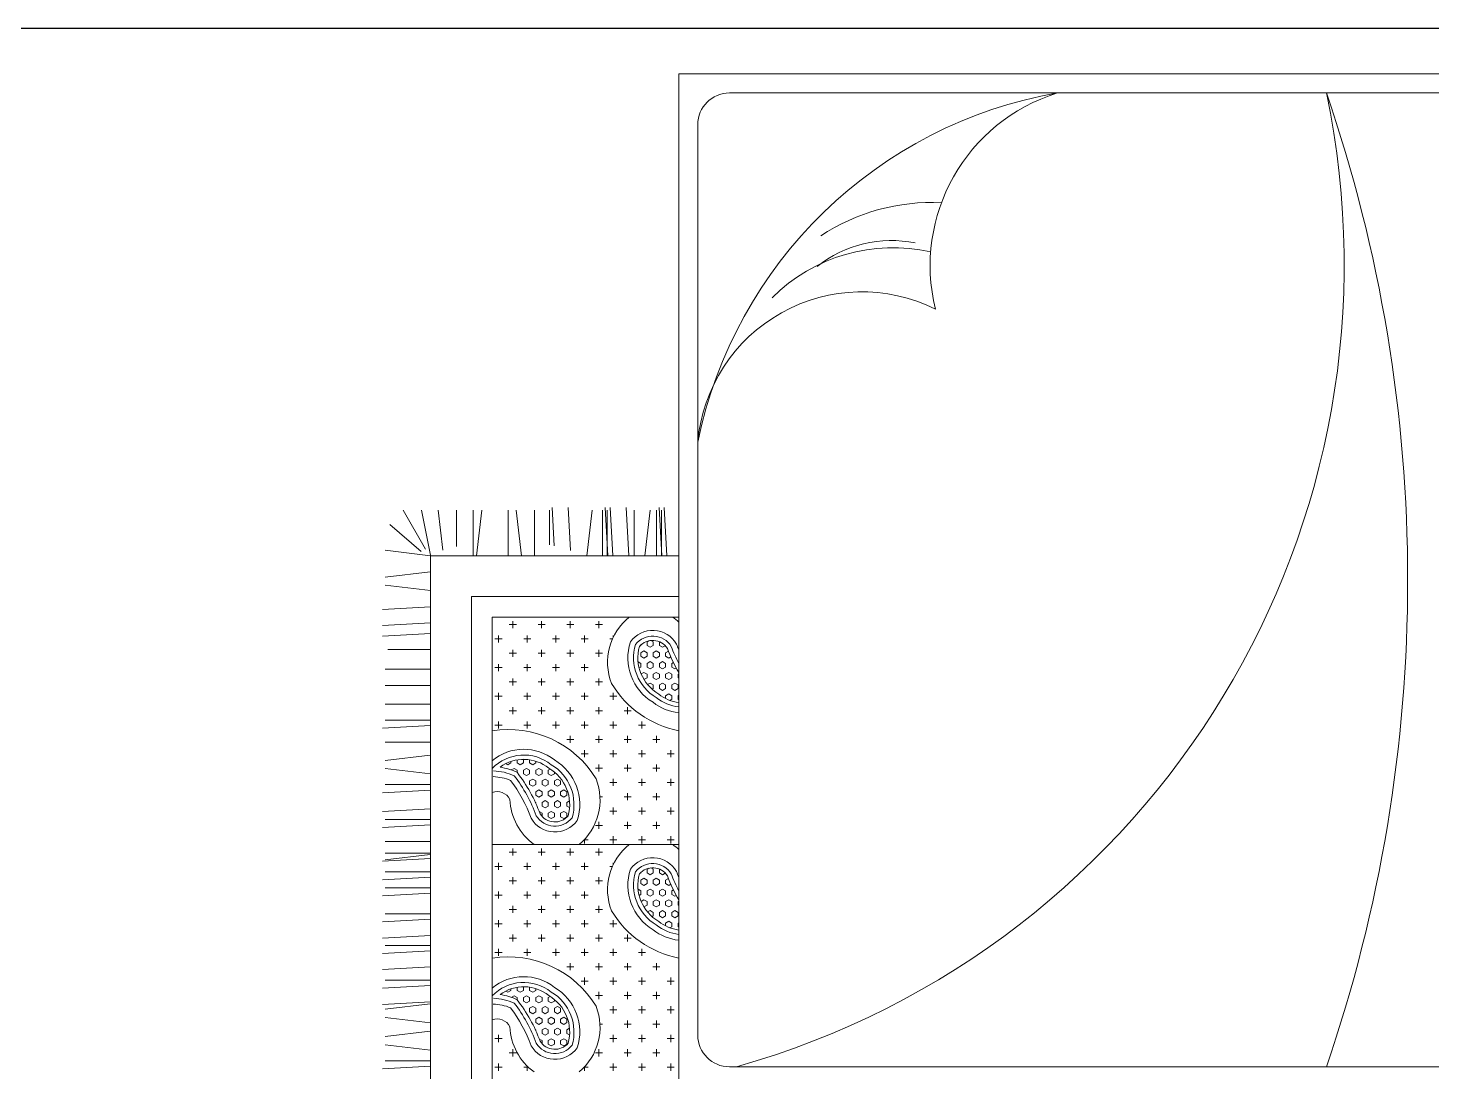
# Model space of a CAD drawing. Header units: inches. Extents: x 897 to 49934, y -34925 to -18564.
# Drawn here: x 30923.1 to 31014.8, y -27237.6 to -27169.3 of the extents above; entities that cross this region are included whole.
import ezdxf

# ---------------------------------------------------------------- set-up
doc = ezdxf.new("R2010")
doc.units = ezdxf.units.IN
doc.header["$LTSCALE"] = 35
doc.header["$MEASUREMENT"] = 0
doc.layers.add('SES-Access Road', color=2, linetype='Continuous', lineweight=15)
doc.layers.add('SES-Wall Plan', color=6, linetype='Continuous', lineweight=30)

# ---------------------------------------------------------------- blocks, each defined once
blk = doc.blocks.new('vazg')
at = {"layer": 'SES-Access Road'}
h = blk.add_hatch(dxfattribs=at)
h.set_pattern_fill('HEX', color=256, scale=0.04536, style=0)
h.set_pattern_definition([(180, (31159.33250929897, -27204.0331153323), (0, -0.009820728081360003), [0.005670000000000001, -0.01134]), (299.9999999999999, (31159.33250929897, -27204.0331153323), (0.00850500000211697, 0.004910364040679999), [0.005670000000000001, -0.01134]), (240, (31159.32683929899, -27204.0331153323), (0.00850500000211697, -0.004910364040680001), [0.005670000000000001, -0.01134])])
edge = h.paths.add_edge_path()
edge.add_arc((31145.5295829687, -27201.41114099044), 0.2480810699990485, 290.2997191051156, 300.0823525221564, ccw=False)
edge.add_arc((31145.63074841613, -27201.66710807533), 0.02775933668207531, 122.9498138573932, 229.0990009119482)
edge.add_arc((31145.63043635293, -27201.62422268341), 0.06631821612278889, 254.3738145193314, 329.9117373060639)
edge.add_arc((31145.63956380115, -27201.61790965852), 0.06239832550094622, 320.6541090171911, 352.7289616359769)
h = blk.add_hatch(dxfattribs=at)
h.set_pattern_fill('HEX', color=256, scale=0.04536, style=0)
h.set_pattern_definition([(180, (31159.69209051684, -27204.0331153323), (0, -0.009820728081360003), [0.005670000000000001, -0.01134]), (299.9999999999999, (31159.69209051684, -27204.0331153323), (0.00850500000211697, 0.004910364040679999), [0.005670000000000001, -0.01134]), (240, (31159.68642051686, -27204.0331153323), (0.00850500000211697, -0.004910364040680001), [0.005670000000000001, -0.01134])])
edge = h.paths.add_edge_path()
edge.add_arc((31145.88916418657, -27201.41114099044), 0.2480810699990485, 290.2997191051156, 300.0823525221564, ccw=False)
edge.add_arc((31145.990329634, -27201.66710807533), 0.02775933668207531, 122.9498138573932, 229.0990009119482)
edge.add_arc((31145.9900175708, -27201.62422268341), 0.06631821612278889, 254.3738145193314, 329.9117373060639)
edge.add_arc((31145.99914501908, -27201.61790965831), 0.06239832558509524, 320.6541088386399, 352.7289614571785)
h = blk.add_hatch(dxfattribs=at)
h.set_pattern_fill('HEX', color=256, scale=0.04536, style=0)
h.set_pattern_definition([(0, (31132.16052609221, -27199.45573753038), (0, 0.009820728081360003), [0.005670000000000001, -0.01134]), (120, (31132.16052609221, -27199.45573753038), (-0.00850500000211697, -0.004910364040679999), [0.005669999999999962, -0.01133999999999992]), (59.99999999999999, (31132.1661960922, -27199.45573753038), (-0.00850500000211697, 0.004910364040680001), [0.005670000000000001, -0.01134])])
edge = h.paths.add_edge_path()
edge.add_arc((31145.8970573216, -27201.92190520348), 0.09450566844166527, 154.7059496327492, 171.7534955814742, ccw=False)
edge.add_arc((31145.96345242257, -27202.07771187255), 0.248081070268786, 110.29971907490881, 127.73852217677879, ccw=False)
edge.add_arc((31145.86228697511, -27201.8217447874), 0.0277593366771011, 302.9498140072189, 409.0990010617537)
edge.add_arc((31145.86259903831, -27201.8646301792), 0.0663182160335362, 74.37381454998257, 149.9117373379626)
edge.add_arc((31145.85347159008, -27201.87094320435), 0.06239832556562962, 140.654108849904, 216.8329981290989)
h = blk.add_hatch(dxfattribs=at)
h.set_pattern_fill('HEX', color=256, scale=0.04536, style=0)
h.set_pattern_definition([(0, (31132.52010731008, -27199.45573753038), (0, 0.009820728081360003), [0.005670000000000001, -0.01134]), (120, (31132.52010731008, -27199.45573753038), (-0.00850500000211697, -0.004910364040679999), [0.005669999999999961, -0.01133999999999992]), (59.99999999999999, (31132.52577731018, -27199.45573753038), (-0.00850500000211697, 0.004910364040680001), [0.005670000000000001, -0.01134])])
edge = h.paths.add_edge_path()
edge.add_arc((31146.25663853952, -27201.92190520387), 0.09450566855510405, 154.705949404299, 171.7534953529779, ccw=False)
edge.add_arc((31146.3230336405, -27202.07771187217), 0.2480810699339558, 110.29971911783281, 127.73852221963051, ccw=False)
edge.add_arc((31146.22186819304, -27201.82174478736), 0.02775933668207531, 302.9498138573932, 409.0990009119482)
edge.add_arc((31146.22218025623, -27201.86463017928), 0.06631821612278889, 74.3738145193314, 149.9117373060639)
edge.add_arc((31146.21305280795, -27201.87094320435), 0.06239832556562962, 140.654108849904, 216.8329981290989)
for p, q in [((31145.77650704903, -27201.63865690193), (31145.787847049, -27201.63865690193)), ((31145.78217704902, -27201.64432690193), (31145.78217704902, -27201.63298690193)), ((31145.82186704902, -27201.63865690193), (31145.83320704899, -27201.63865690193)), ((31145.827537049, -27201.64432690193), (31145.827537049, -27201.63298690193)), ((31145.86722704901, -27201.63865690193), (31145.87856704898, -27201.63865690193)), ((31145.87289704899, -27201.64432690193), (31145.87289704899, -27201.63298690193)), ((31145.912587049, -27201.63865690193), (31145.92392704897, -27201.63865690193)), ((31145.91825704898, -27201.64432690193), (31145.91825704898, -27201.63298690193)), ((31146.1360882669, -27201.63865690193), (31146.14742826687, -27201.63865690193)), ((31146.14175826688, -27201.64432690193), (31146.14175826688, -27201.63298690193)), ((31146.18144826689, -27201.63865690193), (31146.19278826686, -27201.63865690193)), ((31146.18711826687, -27201.64432690193), (31146.18711826687, -27201.63298690193)), ((31146.22680826688, -27201.63865690193), (31146.23814826685, -27201.63865690193)), ((31146.23247826686, -27201.64432690193), (31146.23247826686, -27201.63298690193)), ((31146.27216826687, -27201.63865690193), (31146.28350826684, -27201.63865690193)), ((31146.27783826685, -27201.64432690193), (31146.27783826685, -27201.63298690193)), ((31145.46904007339, -27201.64477926278), (31145.39281247642, -27201.64902358961)), ((31145.46904007339, -27201.65240092263), (31145.39281247642, -27201.65664524947)), ((31145.46904007339, -27201.65326791644), (31145.39704693637, -27201.65326791644)), ((31145.46904007339, -27201.66088957628), (31145.39704693637, -27201.66088957628)), ((31145.75382704898, -27201.66133690193), (31145.76516704895, -27201.66133690193)), ((31145.75949704896, -27201.66700690192), (31145.75949704896, -27201.65566690193)), ((31145.79918704897, -27201.66133690193), (31145.81052704894, -27201.66133690193)), ((31145.80485704895, -27201.66700690192), (31145.80485704895, -27201.65566690193)), ((31145.84454704896, -27201.66133690193), (31145.85588704893, -27201.66133690193)), ((31145.85021704894, -27201.66700690192), (31145.85021704894, -27201.65566690193)), ((31145.88990704895, -27201.66133690193), (31145.90124704903, -27201.66133690193)), ((31145.89557704893, -27201.66700690192), (31145.89557704893, -27201.65566690193)), ((31146.11340826685, -27201.66133690193), (31146.12474826682, -27201.66133690193)), ((31146.11907826683, -27201.66700690192), (31146.11907826683, -27201.65566690193)), ((31146.15876826684, -27201.66133690193), (31146.17010826692, -27201.66133690193)), ((31146.16443826682, -27201.66700690192), (31146.16443826682, -27201.65566690193)), ((31146.20412826683, -27201.66133690193), (31146.21546826691, -27201.66133690193)), ((31146.20979826681, -27201.66700690192), (31146.20979826681, -27201.65566690193)), ((31146.24948826681, -27201.66133690193), (31146.2608282669, -27201.66133690193)), ((31146.25515826691, -27201.66700690192), (31146.25515826691, -27201.65566690193)), ((31145.46904007339, -27201.67942965995), (31145.39704693637, -27201.6709410063)), ((31145.73114704893, -27201.68401690193), (31145.74248704901, -27201.68401690193)), ((31145.73681704903, -27201.68968690193), (31145.73681704903, -27201.67834690194)), ((31145.77650704903, -27201.68401690193), (31145.787847049, -27201.68401690193)), ((31145.78217704902, -27201.68968690193), (31145.78217704902, -27201.67834690194)), ((31145.82186704902, -27201.68401690193), (31145.83320704899, -27201.68401690193)), ((31145.827537049, -27201.68968690193), (31145.827537049, -27201.67834690194)), ((31145.86722704901, -27201.68401690193), (31145.87856704898, -27201.68401690193)), ((31145.87289704899, -27201.68968690193), (31145.87289704899, -27201.67834690194)), ((31145.912587049, -27201.68401690193), (31145.92392704897, -27201.68401690193)), ((31145.91825704898, -27201.68968690193), (31145.91825704898, -27201.67834690194)), ((31146.09072826691, -27201.68401690193), (31146.10206826688, -27201.68401690193)), ((31146.09639826689, -27201.68968690193), (31146.09639826689, -27201.67834690194)), ((31146.1360882669, -27201.68401690193), (31146.14742826687, -27201.68401690193)), ((31146.14175826688, -27201.68968690193), (31146.14175826688, -27201.67834690194)), ((31146.18144826689, -27201.68401690193), (31146.19278826686, -27201.68401690193)), ((31146.18711826687, -27201.68968690193), (31146.18711826687, -27201.67834690194)), ((31146.22680826688, -27201.68401690193), (31146.23814826685, -27201.68401690193)), ((31146.23247826686, -27201.68968690193), (31146.23247826686, -27201.67834690194)), ((31146.27216826687, -27201.68401690193), (31146.28350826684, -27201.68401690193)), ((31146.27783826685, -27201.68968690193), (31146.27783826685, -27201.67834690194)), ((31145.46904007339, -27201.70489013728), (31145.39281247642, -27201.70913446412)), ((31145.46904007339, -27201.69640148363), (31145.39704693637, -27201.69640148363)), ((31145.70846704899, -27201.70669690193), (31145.71980704896, -27201.70669690193)), ((31145.71413704897, -27201.71236690193), (31145.71413704897, -27201.70102690193)), ((31145.75382704898, -27201.70669690193), (31145.76516704895, -27201.70669690193)), ((31145.75949704896, -27201.71236690193), (31145.75949704896, -27201.70102690193)), ((31145.79918704897, -27201.70669690193), (31145.81052704894, -27201.70669690193)), ((31145.80485704895, -27201.71236690193), (31145.80485704895, -27201.70102690193)), ((31145.84454704896, -27201.70669690193), (31145.85588704893, -27201.70669690193)), ((31145.85021704894, -27201.71236690193), (31145.85021704894, -27201.70102690193)), ((31145.88990704895, -27201.70669690193), (31145.90124704903, -27201.70669690193)), ((31145.89557704893, -27201.71236690193), (31145.89557704893, -27201.70102690193)), ((31146.06804826686, -27201.70669690193), (31146.07938826683, -27201.70669690193)), ((31146.07371826684, -27201.71236690193), (31146.07371826684, -27201.70102690193)), ((31146.11340826685, -27201.70669690193), (31146.12474826682, -27201.70669690193)), ((31146.11907826683, -27201.71236690193), (31146.11907826683, -27201.70102690193)), ((31146.15876826684, -27201.70669690193), (31146.17010826692, -27201.70669690193)), ((31146.16443826682, -27201.71236690193), (31146.16443826682, -27201.70102690193)), ((31146.20412826683, -27201.70669690193), (31146.21546826691, -27201.70669690193)), ((31146.20979826681, -27201.71236690193), (31146.20979826681, -27201.70102690193)), ((31146.24948826681, -27201.70669690193), (31146.2608282669, -27201.70669690193)), ((31146.25515826691, -27201.71236690193), (31146.25515826691, -27201.70102690193)), ((31145.46904007339, -27201.73035061462), (31145.39281247642, -27201.73459494144)), ((31145.59506704896, -27201.72937690192), (31145.59794267376, -27201.72937690192)), ((31145.60073704894, -27201.73504690194), (31145.60073704894, -27201.73066914643)), ((31145.68578704894, -27201.72937690192), (31145.69712704902, -27201.72937690192)), ((31145.69145704892, -27201.73504690194), (31145.69145704892, -27201.72370690192)), ((31145.73114704893, -27201.72937690192), (31145.74248704901, -27201.72937690192)), ((31145.73681704903, -27201.73504690194), (31145.73681704903, -27201.72370690192)), ((31145.77650704903, -27201.72937690192), (31145.787847049, -27201.72937690192)), ((31145.78217704902, -27201.73504690194), (31145.78217704902, -27201.72370690192)), ((31145.82186704902, -27201.72937690192), (31145.83320704899, -27201.72937690192)), ((31145.827537049, -27201.73504690194), (31145.827537049, -27201.72370690192)), ((31145.86722704901, -27201.72937690192), (31145.87856704898, -27201.72937690192)), ((31145.87289704899, -27201.73504690194), (31145.87289704899, -27201.72370690192)), ((31145.912587049, -27201.72937690192), (31145.92392704897, -27201.72937690192)), ((31145.91825704898, -27201.73504690194), (31145.91825704898, -27201.72370690192)), ((31145.95464826683, -27201.72937690192), (31145.95752389175, -27201.72937690192)), ((31145.96031826681, -27201.73504690194), (31145.96031826681, -27201.73066914643)), ((31146.04536826692, -27201.72937690192), (31146.05670826689, -27201.72937690192)), ((31146.05103826691, -27201.73504690194), (31146.05103826691, -27201.72370690192)), ((31146.09072826691, -27201.72937690192), (31146.10206826688, -27201.72937690192)), ((31146.09639826689, -27201.73504690194), (31146.09639826689, -27201.72370690192)), ((31146.1360882669, -27201.72937690192), (31146.14742826687, -27201.72937690192)), ((31146.14175826688, -27201.73504690194), (31146.14175826688, -27201.72370690192)), ((31146.18144826689, -27201.72937690192), (31146.19278826686, -27201.72937690192)), ((31146.18711826687, -27201.73504690194), (31146.18711826687, -27201.72370690192)), ((31146.22680826688, -27201.72937690192), (31146.23814826685, -27201.72937690192)), ((31146.23247826686, -27201.73504690194), (31146.23247826686, -27201.72370690192)), ((31146.27216826687, -27201.72937690192), (31146.28350826684, -27201.72937690192)), ((31146.27783826685, -27201.73504690194), (31146.27783826685, -27201.72370690192)), ((31145.46904007339, -27201.73797227447), (31145.39281247642, -27201.74221660129)), ((31145.46904007339, -27201.73883926827), (31145.39704693637, -27201.73883926827)), ((31145.46904007339, -27201.74646092812), (31145.39704693637, -27201.74646092812)), ((31145.57238704902, -27201.75205690193), (31145.58372704899, -27201.75205690193)), ((31145.57805704901, -27201.75772690193), (31145.57805704901, -27201.74638690193)), ((31145.61774704901, -27201.75205690193), (31145.62908704898, -27201.75205690193)), ((31145.623417049, -27201.75772690193), (31145.623417049, -27201.74638690193)), ((31145.663107049, -27201.75205690193), (31145.67444704897, -27201.75205690193)), ((31145.66877704898, -27201.75772690193), (31145.66877704898, -27201.74638690193)), ((31145.70846704899, -27201.75205690193), (31145.71980704896, -27201.75205690193)), ((31145.71413704897, -27201.75772690193), (31145.71413704897, -27201.74638690193)), ((31145.75382704898, -27201.75205690193), (31145.76516704895, -27201.75205690193)), ((31145.75949704896, -27201.75772690193), (31145.75949704896, -27201.74638690193)), ((31145.79918704897, -27201.75205690193), (31145.81052704894, -27201.75205690193)), ((31145.80485704895, -27201.75772690193), (31145.80485704895, -27201.74638690193)), ((31145.85021704894, -27201.75047842992), (31145.85021704894, -27201.74638690193)), ((31145.88990704895, -27201.75205690193), (31145.90124704903, -27201.75205690193)), ((31145.89557704893, -27201.75772690193), (31145.89557704893, -27201.74638690193)), ((31145.93196826689, -27201.75205690193), (31145.94330826686, -27201.75205690193)), ((31145.93763826687, -27201.75772690193), (31145.93763826687, -27201.74638690193)), ((31145.97732826688, -27201.75205690193), (31145.98866826685, -27201.75205690193)), ((31145.98299826686, -27201.75772690193), (31145.98299826686, -27201.74638690193)), ((31146.02268826687, -27201.75205690193), (31146.03402826684, -27201.75205690193)), ((31146.02835826685, -27201.75772690193), (31146.02835826685, -27201.74638690193)), ((31146.06804826686, -27201.75205690193), (31146.07938826683, -27201.75205690193)), ((31146.07371826684, -27201.75772690193), (31146.07371826684, -27201.74638690193)), ((31146.11340826685, -27201.75205690193), (31146.12474826682, -27201.75205690193)), ((31146.11907826683, -27201.75772690193), (31146.11907826683, -27201.74638690193)), ((31146.15876826684, -27201.75205690193), (31146.17010826692, -27201.75205690193)), ((31146.16443826682, -27201.75772690193), (31146.16443826682, -27201.74638690193)), ((31146.20979826681, -27201.75047842992), (31146.20979826681, -27201.74638690193)), ((31146.24948826681, -27201.75205690193), (31146.2608282669, -27201.75205690193)), ((31146.25515826691, -27201.75772690193), (31146.25515826691, -27201.74638690193)), ((31145.46904007339, -27201.77113582279), (31145.39704693637, -27201.76264716913)), ((31145.59506704896, -27201.77473690193), (31145.60640704893, -27201.77473690193)), ((31145.60073704894, -27201.78040690193), (31145.60073704894, -27201.76906690193)), ((31145.64042704895, -27201.77473690193), (31145.65176704903, -27201.77473690193)), ((31145.64609704893, -27201.78040690193), (31145.64609704893, -27201.76906690193)), ((31145.68578704894, -27201.77473690193), (31145.69712704902, -27201.77473690193)), ((31145.69145704892, -27201.78040690193), (31145.69145704892, -27201.76906690193)), ((31145.73114704893, -27201.77473690193), (31145.74248704901, -27201.77473690193)), ((31145.73681704903, -27201.78040690193), (31145.73681704903, -27201.76906690193)), ((31145.77650704903, -27201.77473690193), (31145.787847049, -27201.77473690193)), ((31145.78217704902, -27201.78040690193), (31145.78217704902, -27201.76906690193)), ((31145.91748846257, -27201.77473690193), (31145.92392704897, -27201.77473690193)), ((31145.91825704898, -27201.77545593441), (31145.91825704898, -27201.76906690193)), ((31145.95464826683, -27201.77473690193), (31145.96598826691, -27201.77473690193)), ((31145.96031826681, -27201.78040690193), (31145.96031826681, -27201.76906690193)), ((31146.00000826682, -27201.77473690193), (31146.0113482669, -27201.77473690193)), ((31146.00567826692, -27201.78040690193), (31146.00567826692, -27201.76906690193)), ((31146.04536826692, -27201.77473690193), (31146.05670826689, -27201.77473690193)), ((31146.05103826691, -27201.78040690193), (31146.05103826691, -27201.76906690193)), ((31146.09072826691, -27201.77473690193), (31146.10206826688, -27201.77473690193)), ((31146.09639826689, -27201.78040690193), (31146.09639826689, -27201.76906690193)), ((31146.1360882669, -27201.77473690193), (31146.14742826687, -27201.77473690193)), ((31146.14175826688, -27201.78040690193), (31146.14175826688, -27201.76906690193)), ((31146.27706968044, -27201.77473690193), (31146.28350826684, -27201.77473690193)), ((31146.27783826685, -27201.77545593441), (31146.27783826685, -27201.76906690193)), ((31145.4606286793, -27201.79706464371), (31145.39281247642, -27201.80084062694)), ((31145.57238704902, -27201.79741690194), (31145.58372704899, -27201.79741690194)), ((31145.57805704901, -27201.80308690193), (31145.57805704901, -27201.79174690194)), ((31145.61774704901, -27201.79741690194), (31145.62908704898, -27201.79741690194)), ((31145.623417049, -27201.80308690193), (31145.623417049, -27201.79174690194)), ((31145.663107049, -27201.79741690194), (31145.67444704897, -27201.79741690194)), ((31145.66877704898, -27201.80308690193), (31145.66877704898, -27201.79174690194)), ((31145.70846704899, -27201.79741690194), (31145.71980704896, -27201.79741690194)), ((31145.71413704897, -27201.80308690193), (31145.71413704897, -27201.79174690194)), ((31145.75382704898, -27201.79741690194), (31145.76516704895, -27201.79741690194)), ((31145.75949704896, -27201.80308690193), (31145.75949704896, -27201.79174690194)), ((31145.93196826689, -27201.79741690194), (31145.94330826686, -27201.79741690194)), ((31145.93763826687, -27201.80308690193), (31145.93763826687, -27201.79174690194)), ((31145.97732826688, -27201.79741690194), (31145.98866826685, -27201.79741690194)), ((31145.98299826686, -27201.80308690193), (31145.98299826686, -27201.79174690194)), ((31146.02268826687, -27201.79741690194), (31146.03402826684, -27201.79741690194)), ((31146.02835826685, -27201.80308690193), (31146.02835826685, -27201.79174690194)), ((31146.06804826686, -27201.79741690194), (31146.07938826683, -27201.79741690194)), ((31146.07371826684, -27201.80308690193), (31146.07371826684, -27201.79174690194)), ((31146.11340826685, -27201.79741690194), (31146.12474826682, -27201.79741690194)), ((31146.11907826683, -27201.80308690193), (31146.11907826683, -27201.79174690194)), ((31145.59506704896, -27201.82009690193), (31145.60640704893, -27201.82009690193)), ((31145.60073704894, -27201.82576690193), (31145.60073704894, -27201.81442690193)), ((31145.64042704895, -27201.82009690193), (31145.65176704903, -27201.82009690193)), ((31145.64609704893, -27201.82576690193), (31145.64609704893, -27201.81442690193)), ((31145.68578704894, -27201.82009690193), (31145.69712704902, -27201.82009690193)), ((31145.69145704892, -27201.82576690193), (31145.69145704892, -27201.81442690193)), ((31145.73114704893, -27201.82009690193), (31145.74248704901, -27201.82009690193)), ((31145.73681704903, -27201.82576690193), (31145.73681704903, -27201.81442690193)), ((31145.95464826683, -27201.82009690193), (31145.96598826691, -27201.82009690193)), ((31145.96031826681, -27201.82576690193), (31145.96031826681, -27201.81442690193)), ((31146.00000826682, -27201.82009690193), (31146.0113482669, -27201.82009690193)), ((31146.00567826692, -27201.82576690193), (31146.00567826692, -27201.81442690193)), ((31146.04536826692, -27201.82009690193), (31146.05670826689, -27201.82009690193)), ((31146.05103826691, -27201.82576690193), (31146.05103826691, -27201.81442690193)), ((31146.09072826691, -27201.82009690193), (31146.10206826688, -27201.82009690193)), ((31146.09639826689, -27201.82576690193), (31146.09639826689, -27201.81442690193)), ((31145.45341901102, -27201.82292655293), (31145.39281247642, -27201.82630110428)), ((31145.45190078945, -27201.83054543111), (31145.39704693637, -27201.83054543111)), ((31145.57238704902, -27201.84277690193), (31145.58372704899, -27201.84277690193)), ((31145.57805704901, -27201.84844690192), (31145.57805704901, -27201.83710690193)), ((31145.61774704901, -27201.84277690193), (31145.62908704898, -27201.84277690193)), ((31145.623417049, -27201.84844690192), (31145.623417049, -27201.83710690193)), ((31145.663107049, -27201.84277690193), (31145.67444704897, -27201.84277690193)), ((31145.66877704898, -27201.84844690192), (31145.66877704898, -27201.83710690193)), ((31145.70846704899, -27201.84277690193), (31145.71980704896, -27201.84277690193)), ((31145.71413704897, -27201.84844690192), (31145.71413704897, -27201.83710690193)), ((31145.93196826689, -27201.84277690193), (31145.94330826686, -27201.84277690193)), ((31145.93763826687, -27201.84844690192), (31145.93763826687, -27201.83710690193)), ((31145.97732826688, -27201.84277690193), (31145.98866826685, -27201.84277690193)), ((31145.98299826686, -27201.84844690192), (31145.98299826686, -27201.83710690193)), ((31146.02268826687, -27201.84277690193), (31146.03402826684, -27201.84277690193)), ((31146.02835826685, -27201.84844690192), (31146.02835826685, -27201.83710690193)), ((31146.06804826686, -27201.84277690193), (31146.07938826683, -27201.84277690193)), ((31146.07371826684, -27201.84844690192), (31146.07371826684, -27201.83710690193)), ((31145.46904007339, -27201.85420745824), (31145.39717133581, -27201.85420745824)), ((31145.59506704896, -27201.86545690193), (31145.60640704893, -27201.86545690193)), ((31145.60073704894, -27201.87112690193), (31145.60073704894, -27201.85978690194)), ((31145.64042704895, -27201.86545690193), (31145.65176704903, -27201.86545690193)), ((31145.64609704893, -27201.87112690193), (31145.64609704893, -27201.85978690194)), ((31145.68578704894, -27201.86545690193), (31145.69712704902, -27201.86545690193)), ((31145.69145704892, -27201.87112690193), (31145.69145704892, -27201.85978690194)), ((31145.73114704893, -27201.86545690193), (31145.74248704901, -27201.86545690193)), ((31145.73681704903, -27201.87112690193), (31145.73681704903, -27201.85978690194)), ((31145.95464826683, -27201.86545690193), (31145.96598826691, -27201.86545690193)), ((31145.96031826681, -27201.87112690193), (31145.96031826681, -27201.85978690194)), ((31146.00000826682, -27201.86545690193), (31146.0113482669, -27201.86545690193)), ((31146.00567826692, -27201.87112690193), (31146.00567826692, -27201.85978690194)), ((31146.04536826692, -27201.86545690193), (31146.05670826689, -27201.86545690193)), ((31146.05103826691, -27201.87112690193), (31146.05103826691, -27201.85978690194)), ((31146.09072826691, -27201.86545690193), (31146.10206826688, -27201.86545690193)), ((31146.09639826689, -27201.87112690193), (31146.09639826689, -27201.85978690194)), ((31146.27624414761, -27201.86545690193), (31146.28350826684, -27201.86545690193)), ((31146.27783826685, -27201.87112690193), (31146.27783826685, -27201.86381790335)), ((31145.46904007339, -27201.87460602672), (31145.39704693637, -27201.88315914147)), ((31145.57238704902, -27201.88813690193), (31145.58372704899, -27201.88813690193)), ((31145.57805704901, -27201.89380690193), (31145.57805704901, -27201.88246690193)), ((31145.61774704901, -27201.88813690193), (31145.62908704898, -27201.88813690193)), ((31145.623417049, -27201.89380690193), (31145.623417049, -27201.88246690193)), ((31145.663107049, -27201.88813690193), (31145.67444704897, -27201.88813690193)), ((31145.66877704898, -27201.89380690193), (31145.66877704898, -27201.88246690193)), ((31145.70846704899, -27201.88813690193), (31145.71980704896, -27201.88813690193)), ((31145.71413704897, -27201.89380690193), (31145.71413704897, -27201.88246690193)), ((31145.93196826689, -27201.88813690193), (31145.94330826686, -27201.88813690193)), ((31145.93763826687, -27201.89380690193), (31145.93763826687, -27201.88246690193)), ((31145.97732826688, -27201.88813690193), (31145.98866826685, -27201.88813690193)), ((31145.98299826686, -27201.89380690193), (31145.98299826686, -27201.88246690193)), ((31146.02268826687, -27201.88813690193), (31146.03402826684, -27201.88813690193)), ((31146.02835826685, -27201.89380690193), (31146.02835826685, -27201.88246690193)), ((31146.06804826686, -27201.88813690193), (31146.07938826683, -27201.88813690193)), ((31146.07371826684, -27201.89380690193), (31146.07371826684, -27201.88246690193)), ((31146.24948826681, -27201.88813690193), (31146.2608282669, -27201.88813690193)), ((31146.25515826691, -27201.89380690193), (31146.25515826691, -27201.88246690193)), ((31145.46904007339, -27201.8956609107), (31145.39717133581, -27201.8956609107)), ((31145.59506704896, -27201.91081690192), (31145.60640704893, -27201.91081690192)), ((31145.60073704894, -27201.91648690194), (31145.60073704894, -27201.90514690193)), ((31145.64042704895, -27201.91081690192), (31145.65176704903, -27201.91081690192)), ((31145.64609704893, -27201.91648690194), (31145.64609704893, -27201.90514690193)), ((31145.68578704894, -27201.91081690192), (31145.69712704902, -27201.91081690192)), ((31145.69145704892, -27201.91648690194), (31145.69145704892, -27201.90514690193)), ((31145.73114704893, -27201.91081690192), (31145.74248704901, -27201.91081690192)), ((31145.73681704903, -27201.91648690194), (31145.73681704903, -27201.90514690193)), ((31145.95464826683, -27201.91081690192), (31145.96598826691, -27201.91081690192)), ((31145.96031826681, -27201.91648690194), (31145.96031826681, -27201.90514690193)), ((31146.00000826682, -27201.91081690192), (31146.0113482669, -27201.91081690192)), ((31146.00567826692, -27201.91648690194), (31146.00567826692, -27201.90514690193)), ((31146.04536826692, -27201.91081690192), (31146.05670826689, -27201.91081690192)), ((31146.05103826691, -27201.91648690194), (31146.05103826691, -27201.90514690193)), ((31146.09072826691, -27201.91081690192), (31146.10206826688, -27201.91081690192)), ((31146.09639826689, -27201.91648690194), (31146.09639826689, -27201.90514690193)), ((31146.22680826688, -27201.91081690192), (31146.23814826685, -27201.91081690192)), ((31146.23247826686, -27201.91648690194), (31146.23247826686, -27201.90514690193)), ((31146.27216826687, -27201.91081690192), (31146.28350826684, -27201.91081690192)), ((31146.27783826685, -27201.91648690194), (31146.27783826685, -27201.90514690193)), ((31145.46904007339, -27201.94583422808), (31145.39704693637, -27201.93734557443)), ((31145.46904007339, -27201.95083167584), (31145.39717133581, -27201.95083167584)), ((31145.45450632814, -27201.97731329977), (31145.39717133581, -27201.97731329977)), ((31145.46014768775, -27201.99876832443), (31145.39704693637, -27202.006264983)), ((31145.46845133584, -27202.0182064937), (31145.39717133581, -27202.03248406489)), ((31145.46904007339, -27202.0182064937), (31145.46055141981, -27202.09019963076)), ((31145.49450603447, -27202.01879523131), (31145.50298920441, -27202.09019963076)), ((31145.52421083853, -27202.0182064937), (31145.51572218495, -27202.09019963076)), ((31145.54967131587, -27202.0182064937), (31145.55391564271, -27202.09443409072)), ((31145.5751317932, -27202.0182064937), (31145.57937612005, -27202.09443409072)), ((31145.59210910059, -27202.0182064937), (31145.59635342732, -27202.09443409072)), ((31145.61756957781, -27202.0182064937), (31145.61756957781, -27202.08596517079)), ((31145.6486422973, -27202.0182064937), (31145.6486422973, -27202.09019963076)), ((31145.67410277475, -27202.0182064937), (31145.67410277475, -27202.09019963076)), ((31145.70380757882, -27202.0182064937), (31145.70380757882, -27202.09019963076)), ((31145.72926805615, -27202.0182064937), (31145.72926805615, -27202.09019963076)), ((31145.73775670985, -27202.0182064937), (31145.7420010367, -27202.09443409072)), ((31145.7639757918, -27202.01879523131), (31145.7639757918, -27202.09007523131)), ((31145.78444430493, -27202.01879523131), (31145.79292747499, -27202.09019963076)), ((31145.81414910911, -27202.0182064937), (31145.80566045542, -27202.09019963076)), ((31145.83112093275, -27202.0182064937), (31145.83112093275, -27202.09019963076)), ((31145.83960958645, -27202.0182064937), (31145.84385391329, -27202.09443409072)), ((31145.86931439063, -27202.0182064937), (31145.87355871748, -27202.09443409072)), ((31145.88628621427, -27202.0182064937), (31145.88628621427, -27202.09019963076)), ((31145.89477486797, -27202.0182064937), (31145.8990191947, -27202.09443409072)), ((31145.9209939498, -27202.01879523131), (31145.9209939498, -27202.09007523131)), ((31145.93924621299, -27202.0182064937), (31145.93924621299, -27202.09019963076)), ((31145.94146246305, -27202.01879523131), (31145.949945633, -27202.09019963076)), ((31145.94773486669, -27202.0182064937), (31145.95197919342, -27202.09443409072)), ((31145.96895101706, -27202.0182064937), (31145.96895101706, -27202.09019963076)), ((31145.97743967075, -27202.0182064937), (31145.9816839976, -27202.09443409072)), ((31145.99441149451, -27202.0182064937), (31145.99441149451, -27202.09019963076)), ((31146.00290014809, -27202.0182064937), (31146.00714447494, -27202.09443409072)), ((31146.03546694159, -27202.0182064937), (31146.03546694159, -27202.09019963076)), ((31146.04395559528, -27202.0182064937), (31146.04819992201, -27202.09443409072)), ((31146.06941607262, -27202.0182064937), (31146.07366039946, -27202.09443409072)), ((31146.08528525725, -27202.0182064937), (31146.08528525725, -27202.09019963076)), ((31146.09377391094, -27202.0182064937), (31146.09801823779, -27202.09443409072)), ((31146.11923438828, -27202.0182064937), (31146.12347871512, -27202.09443409072)), ((31146.14045053877, -27202.0182064937), (31146.14045053877, -27202.09019963076)), ((31146.14893919246, -27202.0182064937), (31146.15318351931, -27202.09443409072)), ((31146.1743996698, -27202.0182064937), (31146.17864399664, -27202.09443409072)), ((31146.17787415003, -27202.01879523131), (31146.18635731998, -27202.09019963076)), ((31146.20757895422, -27202.0182064937), (31146.19909030052, -27202.09019963076)), ((31146.22108726488, -27202.01879523131), (31146.22957043494, -27202.09019963076)), ((31146.25079206906, -27202.0182064937), (31146.24230341537, -27202.09019963076)), ((31146.2677638927, -27202.0182064937), (31146.2677638927, -27202.09019963076)), ((31146.27625254639, -27202.0182064937), (31146.28049687324, -27202.09443409072)), ((31145.45863795949, -27202.02647257178), (31145.39704693637, -27202.06143574812)), ((31145.46235780749, -27202.03316148576), (31145.41957969805, -27202.0829569268))]:
    blk.add_line(p, q, dxfattribs=at)
for points in [[(31144.70730380172, -27199.59580699112), (31144.70730380172, -27201.62580699112), (31146.30730380181, -27201.62580699112), (31146.30730380181, -27199.59580699112)], [(31146.30730380181, -27200.76432611957), (31146.74218372714, -27200.76432611957), (31146.74218372714, -27202.0182064937), (31145.46904007339, -27202.0182064937), (31145.46904007339, -27201.62580699112)], [(31146.30730380181, -27200.82912611956), (31146.67738372709, -27200.82912611956), (31146.67738372709, -27201.95340649371), (31145.53384007344, -27201.95340649371), (31145.53384007344, -27201.62580699112)], [(31146.64498372707, -27200.86152611956), (31146.64498372707, -27201.9210064937), (31145.56624007346, -27201.9210064937)], [(31145.56624007346, -27201.9210064937), (31145.56624007346, -27201.62580699112)], [(31145.92582129133, -27201.62580699112), (31145.92582129133, -27201.9210064937)]]:
    blk.add_lwpolyline(points, dxfattribs=at)
for points in [[(31144.73730380174, -27199.65760879762), (31144.73730380174, -27201.54580699112, 0.4142135623731124), (31144.78730380179, -27201.59580699112), (31146.22730380173, -27201.59580699112, 0.4142135623731097), (31146.27730380178, -27201.54580699112), (31146.27730380178, -27199.65760879762)], [(31145.56624007346, -27201.70412495131, 0.327118991495692), (31145.67096938465, -27201.73232327485, 0.2102833993703764), (31145.74593252298, -27201.62580699112)], [(31145.61811376938, -27201.62580699112, -0.01086483780214387), (31145.60870424244, -27201.62945044639, 0.5411217863543134), (31145.60511201928, -27201.70241838205, 0.3490391417785465), (31145.70090455508, -27201.6665325125, 0.1432655877602136), (31145.71743871486, -27201.62580699112)], [(31145.6397334687, -27201.62580699112, -0.03069133284519554), (31145.61262578545, -27201.63767689284, 0.5209691084379955), (31145.60932475263, -27201.69423096024, 0.3456067798843853), (31145.69342817767, -27201.66135607148, 0.1420380717963073), (31145.70831403025, -27201.62580699112)], [(31145.65393217634, -27201.62580699112, -0.04271073334092054), (31145.61564999567, -27201.64381390283, 0.4993946391985516), (31145.61257287958, -27201.68808974933, 0.3420739398306334), (31145.68781846394, -27201.65747022657, 0.1408739072014354), (31145.70146035326, -27201.62580699112)], [(31145.92582129133, -27201.70412495131, 0.3271189914956898), (31146.03055060264, -27201.73232327485, 0.2102833993703764), (31146.10551374084, -27201.62580699112)], [(31145.97769498725, -27201.62580699112, -0.01086483780214031), (31145.96828546031, -27201.62945044639, 0.5411217863543134), (31145.96469323714, -27201.70241838205, 0.3490391417785466), (31146.06048577307, -27201.6665325125, 0.1432655877602277), (31146.07701993273, -27201.62580699112)], [(31145.99931468656, -27201.62580699112, -0.03069133284519858), (31145.97220700332, -27201.63767689284, 0.5209691084379954), (31145.96890597062, -27201.69423096024, 0.3456067798843853), (31146.05300939553, -27201.66135607148, 0.1420380717962864), (31146.06789524811, -27201.62580699112)], [(31146.01351339421, -27201.62580699112, -0.04271073334092054), (31145.97523121354, -27201.64381390283, 0.4993946391985515), (31145.97215409745, -27201.68808974933, 0.3420739398306334), (31146.04739968181, -27201.65747022657, 0.1408739072014579), (31146.06104157125, -27201.62580699112)], [(31145.92582129133, -27201.78353295645, 0.3224756214508726), (31145.82206600653, -27201.75652958784, 0.3064658726302449), (31145.7460306824, -27201.9210064937)], [(31146.2854025092, -27201.78353295645, 0.3224756214508726), (31146.1816472244, -27201.75652958784, 0.3064658726302449), (31146.10561190026, -27201.9210064937)], [(31145.81847378337, -27201.91921219888, -0.09025133795253606), (31145.82446081848, -27201.89169969918, -0.07363654167371357), (31145.88433114875, -27201.85940241628, 0.5411217863543134), (31145.88792337203, -27201.78643448062, 0.3490391417785466), (31145.7921308361, -27201.82232035018, 0.3549231788205707), (31145.79330069099, -27201.9210064937)], [(31145.80940710572, -27201.91890148997, -0.09750625641589004), (31145.81708741053, -27201.88589970431, -0.07525265259921875), (31145.88040960573, -27201.85117596984, 0.5209691084379954), (31145.88371063855, -27201.79462190245, 0.3456067798843853), (31145.79960721363, -27201.82749679121, 0.3900242836171294), (31145.80569472413, -27201.9210064937)], [(31146.17805500124, -27201.91921219888, -0.09025133795253606), (31146.18404203635, -27201.89169969918, -0.07363654167371357), (31146.24391236673, -27201.85940241628, 0.5411217863543134), (31146.24750458989, -27201.78643448062, 0.3490391417785465), (31146.15171205397, -27201.82232035018, 0.3549231788205707), (31146.15288190886, -27201.9210064937)], [(31146.16898832358, -27201.91890148997, -0.09750625641589006), (31146.1766686284, -27201.88589970431, -0.07525265259921875), (31146.23999082372, -27201.85117596984, 0.5209691084379954), (31146.24329185642, -27201.79462190245, 0.3456067798843852), (31146.1591884315, -27201.82749679121, 0.3900242836171294), (31146.165275942, -27201.9210064937)]]:
    blk.add_lwpolyline(points, format="xyb", dxfattribs=at)
for points in [[(31145.80352882859, -27201.90835004341, -0.07452144396591523), (31145.81161220248, -27201.8815263354, -0.07623832618237616), (31145.87738539563, -27201.84503895987, 0.4993946391985515), (31145.88046251161, -27201.80076311336, 0.3420739398306334), (31145.80521692736, -27201.83138263612, 0.3452009433040968)], [(31146.16311004646, -27201.90835004341, -0.07452144396591523), (31146.17119342047, -27201.8815263354, -0.07623832618237616), (31146.23696661349, -27201.84503895987, 0.4993946391985515), (31146.24004372959, -27201.80076311336, 0.3420739398306333), (31146.16479814523, -27201.83138263612, 0.3452009433040969)]]:
    blk.add_lwpolyline(points, format="xyb", close=True, dxfattribs=at)
for centre, radius, start, end in [((31145.50730380176, -27202.84528243605), 2.372030084989045, 71.05766045532003, 108.94233954468), ((31145.00737983424, -27201.89337279984), 1.319598155245207, 15.77081100555995, 101.8099105498363), ((31145.43127408722, -27200.90575385215), 0.7044829762709218, 189.9106210926246, 258.3834490457369), ((31145.01057719223, -27200.94222319809), 0.2861224672710804, 197.2359975464937, 283.8634826744287), ((31145.22892826276, -27201.22583350982), 0.3184178067982142, 177.2246838662689, 213.4102947961815), ((31145.31222890392, -27201.33631081467), 0.2604967706421425, 153.4835368245701, 264.9765210365711), ((31145.25094302015, -27201.28748830224), 0.2689730677775224, 167.1155728346544, 225.1048154188301), ((31145.15885003998, -27201.28977164099), 0.188196117036365, 168.3590649997546, 218.5338342145159), ((31145.64266926777, -27201.68947215137), 0.09360197375831217, 137.1431478424119, 144.7393256795569), ((31146.00225048575, -27201.68947215137), 0.09360197375831217, 137.1431478424119, 144.7393256795569), ((31145.85036612342, -27201.7993807113), 0.09360197375831217, 272.4675281934447, 323.7193273017199), ((31146.20994734129, -27201.7993807113), 0.09360197375831217, 272.4675281934447, 323.7193273017199), ((31145.86460885992, -27201.91293217298), 0.02248900281268651, 117.0088137738503, 201.0408927381325), ((31146.22419007779, -27201.91293217298), 0.02248900281268651, 117.0088137738503, 201.0408927381325)]:
    blk.add_arc(centre, radius, start, end, dxfattribs=at)

msp = doc.modelspace()

# ---------------------------------------------------------------- linework, layer by layer
at = {"layer": 'SES-Wall Plan'}
msp.add_line((30892.18884064947, -27169.3496980402), (31049.5, -27169.34969804019), dxfattribs=at)

# ---------------------------------------------------------------- block references
at = {"layer": 'SES-Wall Plan', "xscale": 41.32088623676388, "yscale": 41.32088623676388, "zscale": 41.32088623676388, "rotation": 270}
msp.add_blockref('vazg', (1154960.90402664, 1259754.557679659), dxfattribs=at)

doc.saveas('drawing.dxf')
